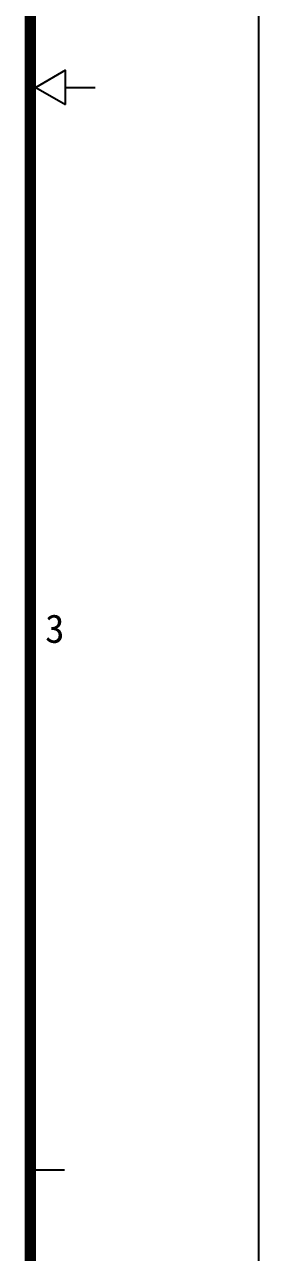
# Model space of a CAD drawing. Header units: millimetres. Extents: x 0 to 594, y 0 to 420.
# Drawn here: x 573.5 to 594, y 107.8 to 215.5 of the extents above; entities that cross this region are included whole.
import ezdxf

# ---------------------------------------------------------------- set-up
doc = ezdxf.new("R2010")
doc.units = ezdxf.units.MM
doc.header["$LTSCALE"] = 32.67
doc.layers.get('0').update_dxf_attribs({"linetype": 'CONTINUOUS'})

msp = doc.modelspace()

# ---------------------------------------------------------------- linework, layer by layer
at = {"color": 9, "linetype": 'CONTINUOUS'}
msp.add_line((594, 420), (594, 0), dxfattribs=at)
at = {"color": 7, "linetype": 'CONTINUOUS'}
for p, q in [((577.098, 211.5), (574.5, 210)), ((577.098, 208.5), (577.098, 211.5)), ((574.5, 210), (577.098, 208.5)), ((577.098, 210), (579.696, 210))]:
    msp.add_line(p, q, dxfattribs=at)
at = {"color": 2, "linetype": 'CONTINUOUS'}
msp.add_line((574, 115), (577, 115), dxfattribs=at)
at = {"color": 7, "linetype": 'CONTINUOUS', "const_width": 1}
msp.add_lwpolyline([(574, 400), (574, 20)], dxfattribs=at)

# ---------------------------------------------------------------- texts
at = {"color": 2, "linetype": 'CONTINUOUS', "insert": (577, 163.75), "char_height": 2.5, "width": 2.5, "attachment_point": 3, "line_spacing_factor": 0.9}
msp.add_mtext('3', dxfattribs=at)

doc.saveas('drawing.dxf')
